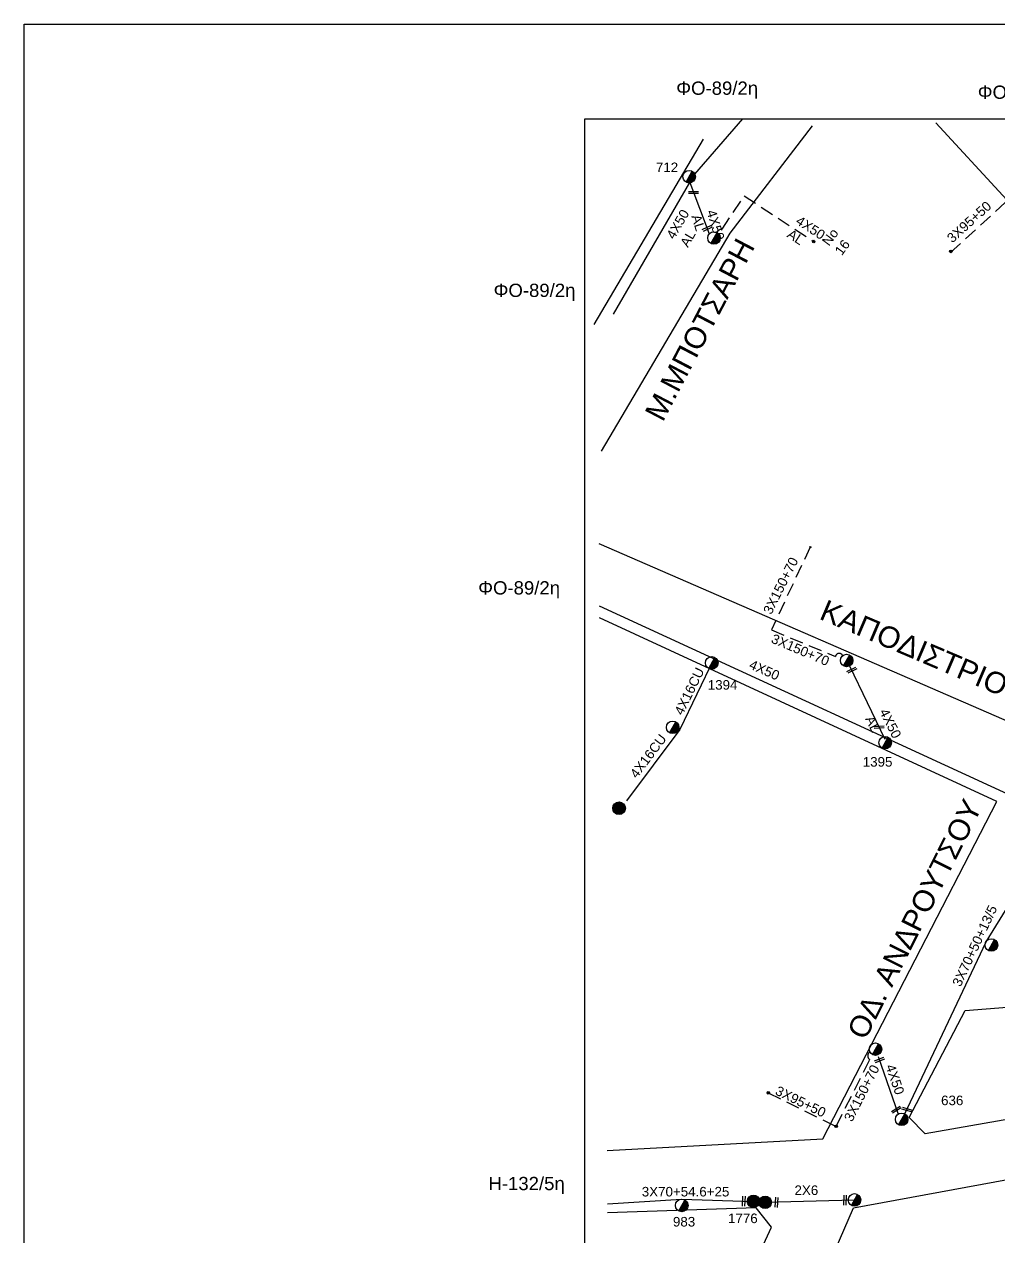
# Model space of a CAD drawing. Header units: millimetres. Extents: x 1421 to 7149, y 883 to 1925.
# Drawn here: x 4932.7 to 5116.2, y 1689 to 1917.4 of the extents above; entities that cross this region are included whole.
import ezdxf
from ezdxf.enums import TextEntityAlignment as Align

# ---------------------------------------------------------------- set-up
doc = ezdxf.new("R2010")
doc.units = ezdxf.units.MM
doc.linetypes.add('DASHED', pattern=[19.05, 12.7, -6.35])
for name, color, linetype in [('2x6', 7, 'SYN_LINE'), ('3x70+50+13_5', 7, 'Continuous'), ('Άγνωστα', 7, 'Continuous'), ('Γυμνά εναέρια ΧΤ (3Φ)   4x50CU', 7, 'Continuous'), ('Γυμνά εναέρια ΧΤ (3Φ) 4x50AL', 7, 'Continuous'), ('Καλωδια ΧΤ  3X95+50', 7, 'Continuous'), ('Καλώδια ΧΤ   3x150+70AL', 7, 'DASHED'), ('Μηχανική τομή', 7, 'Continuous'), ('Στύλος Ξύλινος', 7, 'Continuous'), ('Στύλος Ξύλινος @ 1', 7, 'Continuous'), ('Στύλος ΦΜ', 7, 'Continuous'), ('Στύλος ΦΜ @ 1', 7, 'Continuous'), ('Συνδέσεις', 7, 'Continuous'), ('Συνεστραμμένα ΧΤ   3x70+54.6+25 AL', 7, 'SYN_LINE'), ('Υπόβαθρο ΔΕΗ', 7, 'Continuous'), ('Υπόγεια καλώδια Παροχών ΧΤ   4x50AL', 7, 'DASHED')]:
    doc.layers.add(name, color=color, linetype=linetype)
doc.styles.add('arial', font='ARIAL.TTF')
doc.styles.get("Standard").update_dxf_attribs({"font": 'ARIAL.TTF'})
doc.linetypes.add('SYN_LINE', pattern='A,0.5,-0.0001,["/\\/\\/\\/",Standard,S=0.1,R=0,X=0,Y=-0.05],-0.25', length=0.7501)

# ---------------------------------------------------------------- blocks, each defined once
blk = doc.blocks.new('ΥΠΑΡΧΩΝ ΤΣΙΜΕΝΤΕΝΙΟΣ ΣΤΥΛΟΣ')
at = {"layer": 'Στύλος ΦΜ'}
blk.add_hatch(color=256, dxfattribs=at).paths.add_polyline_path([(-1.29, -2.28, 0.574793), (2.62, 0, 0.268822), (1.3, 2.27)])
blk.add_line((-1.29, -2.28), (1.3, 2.27), dxfattribs=at)
blk.add_circle((0, 0), 2.62, dxfattribs=at)
at = {"layer": 'Στύλος ΦΜ', "flags": 4}
for tag, p in [('ΑΡΙΘΜΟΣ', (-4.68, 8.05)), ('ΤΥΠΟΣ', (-4.91, 3.03))]:
    blk.add_attdef(tag, p, '', height=4, dxfattribs=at)
blk = doc.blocks.new('ΜΗΧΑΝΙΚΗ ΤΟΜΗ')
at = {"layer": 'Μηχανική τομή', "ltscale": 40}
for p, q in [((-3.67, 1.17), (3.91, 1.17)), ((3.91, -0.38), (-3.67, -0.38))]:
    blk.add_line(p, q, dxfattribs=at)
blk = doc.blocks.new('ΥΠΑΡΧΩΝ ΞΥΛΙΝΟΣ ΣΤΥΛΟΣ')
at = {"layer": 'Στύλος Ξύλινος'}
h = blk.add_hatch(color=256, dxfattribs=at)
h.paths.add_polyline_path([(-2.62, 0, 0.270008), (-1.29, -2.28), (1.3, 2.27, 0.576266)])
h.paths.add_polyline_path([(-1.29, -2.28, 0.574793), (2.62, 0, 0.268822), (1.3, 2.27)])
blk.add_line((-1.29, -2.28), (1.3, 2.27), dxfattribs=at)
blk.add_circle((0, 0), 2.62, dxfattribs=at)
at = {"layer": 'Στύλος Ξύλινος', "flags": 4}
for tag, p in [('ΑΡΙΘΜΟΣ', (-4.91, 8.6)), ('ΤΥΠΟΣ', (-4.85, 3.39))]:
    blk.add_attdef(tag, p, '', height=4, dxfattribs=at)
blk = doc.blocks.new('_ΣΥΝΔΕΣΗ')
at = {"layer": 'Συνδέσεις', "linetype": 'SYN_LINE', "ltscale": 40}
blk.add_hatch(color=256, dxfattribs=at).paths.add_polyline_path([(0.5, -0.01, 1), (-0.5, -0.01, 1)])
at = {"layer": 'Συνδέσεις'}
blk.add_circle((0, -0.01), 0.5, dxfattribs=at)

msp = doc.modelspace()

# ---------------------------------------------------------------- linework, layer by layer
at = {"lineweight": -3, "ltscale": 0.1}
for points in [[(4932.72, 1917.4), (7149.36, 1917.4), (7149.36, 887.4), (4932.72, 887.4)], [(5038.25, 1899.55), (6989.1, 1899.55), (6989.1, 911.99), (5038.25, 911.99)]]:
    msp.add_lwpolyline(points, close=True, dxfattribs=at)
at = {"layer": '2x6', "color": 1, "lineweight": -3, "ltscale": 15}
msp.add_lwpolyline([(5072.22, 1695.46), (5089.05, 1695.91)], dxfattribs=at)
at = {"layer": '3x70+50+13_5', "color": 27, "lineweight": -3, "ltscale": 0.2}
msp.add_lwpolyline([(5098.53, 1712.12), (5113.81, 1744.51), (5127.54, 1766.71)], dxfattribs=at)
at = {"layer": 'Γυμνά εναέρια ΧΤ (3Φ)   4x50CU', "color": 27, "lineweight": -3, "ltscale": 0.2}
msp.add_lwpolyline([(5093.51, 1722.9), (5097.25, 1712.05)], dxfattribs=at)
at = {"layer": 'Γυμνά εναέρια ΧΤ (3Φ) 4x50AL', "color": 1, "linetype": 'Continuous', "lineweight": -3, "ltscale": 0.2}
for points in [[(5058.98, 1889.15), (5068, 1899.55)], [(5043.7, 1862.75), (5058.05, 1887.57), (5061.69, 1877.9)]]:
    msp.add_lwpolyline(points, dxfattribs=at)
at = {"layer": 'Καλωδια ΧΤ  3X95+50', "color": 27, "linetype": 'DASHED', "lineweight": -3, "ltscale": 0.2}
msp.add_line((5072.81, 1716.08), (5085.59, 1709.77), dxfattribs=at)
at = {"layer": 'Καλωδια ΧΤ  3X95+50', "color": 85, "linetype": 'DASHED', "lineweight": -3, "ltscale": 0.2}
msp.add_lwpolyline([(5107.13, 1874.4), (5118.79, 1885.06)], dxfattribs=at)
at = {"layer": 'Καλωδια ΧΤ  3X95+50', "color": 1, "lineweight": -3, "ltscale": 0.2}
msp.add_lwpolyline([(5062.54, 1797.87), (5056.17, 1784.52), (5046.13, 1771.1)], dxfattribs=at)
at = {"layer": 'Καλώδια ΧΤ   3x150+70AL', "color": 1, "lineweight": -3, "ltscale": 0.2}
msp.add_lwpolyline([(5080.71, 1818.89), (5073.39, 1803.29), (5085.46, 1798.28, -0.745339), (5086.82, 1798.44)], format="xyb", dxfattribs=at)
at = {"layer": 'Καλώδια ΧΤ   3x150+70AL', "color": 27, "lineweight": -3, "ltscale": 0.2}
msp.add_lwpolyline([(5085.59, 1709.77), (5091.95, 1722.35, -0.582081), (5091.94, 1723.77)], format="xyb", dxfattribs=at)
at = {"layer": 'Συνεστραμμένα ΧΤ   3x70+54.6+25 AL', "color": 1, "linetype": 'SYN_LINE', "lineweight": -3, "ltscale": 15}
msp.add_lwpolyline([(5042.55, 1695.19), (5056.45, 1696.05), (5070.03, 1695.63)], dxfattribs=at)
at = {"layer": 'Υπόβαθρο ΔΕΗ', "lineweight": -3, "ltscale": 0.2}
for points in [[(5040.89, 1819.55), (5122.92, 1783.89), (5154.81, 1844.05), (5104.34, 1898.82)], [(5041.41, 1836.99), (5065.64, 1878.01), (5081.11, 1898.29)], [(5040.04, 1860.84), (5060.63, 1895.78)], [(5042.47, 1705.19), (5083.08, 1707.4), (5115.82, 1770.97), (5041.02, 1805.55)], [(5102.37, 1708.34), (5099.34, 1711.42), (5109.91, 1731.59), (5139.93, 1733.97), (5143.83, 1730.03), (5140.84, 1717.13), (5138.2, 1714.62), (5102.37, 1708.34)], [(5073.42, 1653.52), (5071.8, 1654.95), (5088.88, 1694.42), (5171.76, 1709.66), (5174.52, 1705.75), (5180.16, 1697.11), (5073.42, 1653.52)], [(5043.27, 1645.42), (5053.21, 1646.96), (5073.4, 1690.76), (5070.52, 1694.4), (5042.54, 1693.46)]]:
    msp.add_lwpolyline(points, dxfattribs=at)
at = {"layer": 'Υπόγεια καλώδια Παροχών ΧΤ   4x50AL', "color": 1, "linetype": 'Continuous', "lineweight": -3, "ltscale": 0.2}
msp.add_line((5094.85, 1782.66), (5088.16, 1796.47), dxfattribs=at)
at = {"layer": 'Υπόγεια καλώδια Παροχών ΧΤ   4x50AL', "color": 1, "linetype": 'DASHED', "lineweight": -3, "ltscale": 0.2}
msp.add_lwpolyline([(5063.17, 1878.16, -0.332773), (5064.11, 1878.79), (5064.11, 1878.79), (5068.28, 1885.06), (5081.14, 1876.61)], format="xyb", dxfattribs=at)
at = {"layer": 'Υπόγεια καλώδια Παροχών ΧΤ   4x50AL', "color": 1, "linetype": 'Continuous', "lineweight": -3, "ltscale": 0.2}
msp.add_lwpolyline([(5040.95, 1807.81), (5127.38, 1768.03)], dxfattribs=at)

# ---------------------------------------------------------------- block references
at = {"layer": 'Μηχανική τομή', "lineweight": -3, "xscale": 0.25, "yscale": 0.25, "zscale": 0.25}
msp.add_blockref('ΜΗΧΑΝΙΚΗ ΤΟΜΗ', (5058.71, 1885.6), dxfattribs=at)
at = {"layer": 'Μηχανική τομή', "lineweight": -3}
for p, xscale, yscale, zscale, rotation in [((5061.33, 1878.85), 0.2499999999999322, 0.2499999999999322, 0.2499999999999322, 24.75841792782587), ((5088.57, 1795.62), 0.2500000000001928, 0.2500000000001928, 0.2500000000001928, 25.76881608904262), ((5093.66, 1784.88), 0.2500000000001928, 0.2500000000001928, 0.2500000000001928, 3.877164991477434), ((5093.76, 1722.16), 0.2500000000000087, 0.2500000000000087, 0.2500000000000087, 20.54175070437817), ((5096.96, 1712.82), 0.2500000000001175, 0.2500000000001175, 0.2500000000001175, 31.41013239632445), ((5098.88, 1712.84), 0.2499999999999951, 0.2499999999999951, 0.2499999999999951, 343.7746482776496), ((5068.1, 1695.7), 0.2500000000003162, 0.2500000000003162, 0.2500000000003162, 267.3133913303783), ((5074.26, 1695.49), 0.2500000000003162, 0.2500000000003162, 0.2500000000003162, 267.3133913303783), ((5087.17, 1695.91), 0.2500000000003162, 0.2500000000003162, 0.2500000000003162, 267.3133913303783)]:
    msp.add_blockref('ΜΗΧΑΝΙΚΗ ΤΟΜΗ', p, dxfattribs=dict(at, xscale=xscale, yscale=yscale, zscale=zscale, rotation=rotation))
at = {"layer": 'Στύλος Ξύλινος @ 1', "lineweight": -3, "ltscale": 40, "xscale": 0.4499999999998181, "yscale": 0.4499999999998181, "zscale": 0.4499999999998181}
for p in [(5044.72, 1769.7), (5072.22, 1695.46)]:
    msp.add_blockref('ΥΠΑΡΧΩΝ ΞΥΛΙΝΟΣ ΣΤΥΛΟΣ', p, dxfattribs=at)
at = {"layer": 'Στύλος Ξύλινος @ 1', "lineweight": -3, "ltscale": 40}
ref = msp.add_blockref('ΥΠΑΡΧΩΝ ΞΥΛΙΝΟΣ ΣΤΥΛΟΣ', (5070.03, 1695.63), dxfattribs=dict(at, xscale=0.4499999999998181, yscale=0.4499999999998181, zscale=0.4499999999998181))
ref.add_attrib('ΑΡΙΘΜΟΣ', '1776', (5065.23, 1691.54), dxfattribs={"layer": 'Στύλος Ξύλινος', "height": 1.8, "flags": 4})
at = {"layer": 'Στύλος ΦΜ @ 1', "lineweight": -3, "ltscale": 40}
ref = msp.add_blockref('ΥΠΑΡΧΩΝ ΤΣΙΜΕΝΤΕΝΙΟΣ ΣΤΥΛΟΣ', (5057.91, 1888.67), dxfattribs=dict(at, xscale=0.4499999999998181, yscale=0.4499999999998181, zscale=0.4499999999998181))
ref.add_attrib('ΤΥΠΟΣ', '712', (5051.65, 1889.54), dxfattribs={"layer": 'Στύλος ΦΜ', "height": 1.8, "flags": 4})
at = {"layer": 'Στύλος ΦΜ @ 1', "lineweight": -3, "ltscale": 40, "xscale": 0.4499999999998181, "yscale": 0.4499999999998181, "zscale": 0.4499999999998181}
for p in [(5062.59, 1877.14), (5087.57, 1797.53), (5054.82, 1784.94), (5114.83, 1743.93), (5092.99, 1724.3), (5089.05, 1695.91)]:
    msp.add_blockref('ΥΠΑΡΧΩΝ ΤΣΙΜΕΝΤΕΝΙΟΣ ΣΤΥΛΟΣ', p, dxfattribs=at)
at = {"layer": 'Στύλος ΦΜ @ 1', "lineweight": -3, "ltscale": 40}
ref = msp.add_blockref('ΥΠΑΡΧΩΝ ΤΣΙΜΕΝΤΕΝΙΟΣ ΣΤΥΛΟΣ', (5062.17, 1797.08), dxfattribs=dict(at, xscale=0.4499999999998181, yscale=0.4499999999998181, zscale=0.4499999999998181))
ref.add_attrib('ΤΥΠΟΣ', '1394', (5061.42, 1792.04), dxfattribs={"layer": 'Στύλος ΦΜ', "height": 1.8, "flags": 4})
ref = msp.add_blockref('ΥΠΑΡΧΩΝ ΤΣΙΜΕΝΤΕΝΙΟΣ ΣΤΥΛΟΣ', (5094.83, 1782.04), dxfattribs=dict(at, xscale=0.4499999999998181, yscale=0.4499999999998181, zscale=0.4499999999998181))
ref.add_attrib('ΑΡΙΘΜΟΣ', '1395', (5090.6, 1777.54), dxfattribs={"layer": 'Στύλος ΦΜ', "height": 1.8, "flags": 4})
ref = msp.add_blockref('ΥΠΑΡΧΩΝ ΤΣΙΜΕΝΤΕΝΙΟΣ ΣΤΥΛΟΣ', (5097.94, 1711.09), dxfattribs=dict(at, xscale=0.4499999999998181, yscale=0.4499999999998181, zscale=0.4499999999998181))
ref.add_attrib('ΑΡΙΘΜΟΣ', '636', (5105.35, 1713.76), dxfattribs={"layer": 'Στύλος ΦΜ', "height": 1.8, "flags": 4})
ref = msp.add_blockref('ΥΠΑΡΧΩΝ ΤΣΙΜΕΝΤΕΝΙΟΣ ΣΤΥΛΟΣ', (5056.52, 1694.87), dxfattribs=dict(at, xscale=0.4499999999998181, yscale=0.4499999999998181, zscale=0.4499999999998181))
ref.add_attrib('ΑΡΙΘΜΟΣ', '983', (5054.86, 1690.9), dxfattribs={"layer": 'Στύλος ΦΜ', "height": 1.8, "flags": 4})
at = {"layer": 'Συνδέσεις', "lineweight": -3}
for p, xscale, yscale, zscale in [((5081.36, 1876.46), 0.4777242751392805, 0.4777242751392805, 0.4777242751392805), ((5107.19, 1874.61), 0.4777242751392805, 0.4777242751392805, 0.4777242751392805), ((5080.71, 1818.89), 0.25, 0.25, 0.25), ((5072.82, 1716.09), 0.4777242751392805, 0.4777242751392805, 0.4777242751392805), ((5085.59, 1709.78), 0.4777242751392805, 0.4777242751392805, 0.4777242751392805)]:
    msp.add_blockref('_ΣΥΝΔΕΣΗ', p, dxfattribs=dict(at, xscale=xscale, yscale=yscale, zscale=zscale))

# ---------------------------------------------------------------- texts
at = {"lineweight": -3, "ltscale": 40, "char_height": 4, "width": 64.8866, "attachment_point": 1, "style": 'arial'}
for s, insert, rotation in [('M.MΠΟΤΣΑΡΗ', (5049.41, 1844.17), 62.3199), ('ΚΑΠΟΔΙΣΤΡΙΟΥ', (5083.78, 1809.12), 336.937), ('ΟΔ. ΑΝΔΡΟΥΤΣΟΥ', (5087.51, 1727.62), 63.4134)]:
    msp.add_mtext(s, dxfattribs=dict(at, insert=insert, rotation=rotation))
at = {"layer": 'Άγνωστα', "lineweight": -3, "ltscale": 0.1}
for s, p in [('ΦO-89/2η', (5063.19, 1905.36)), ('ΦO-89/6η', (5119.96, 1904.6)), ('ΦO-89/2η', (5028.8, 1867.27)), ('ΦO-89/2η', (5025.9, 1811.22)), ('H-132/5η', (5027.31, 1699))]:
    msp.add_text(s, height=2.5, dxfattribs=at).set_placement(p, align=Align.MIDDLE_CENTER)
at = {"layer": 'Άγνωστα', "color": 7, "lineweight": -3}
note = msp.add_mtext_dynamic_manual_height_columns('4X50  ', width=1.8, gutter_width=5, heights=[0.0453, 0], dxfattribs=dict(at, insert=(5050.12, 1871.75), char_height=1.8, attachment_point=1, rotation=60))
for column, words in zip(note.columns.linked_columns, ['AL']):
    column.text = words
at = {"layer": 'Άγνωστα', "color": 7, "lineweight": -3, "char_height": 1.8, "attachment_point": 1}
for s, insert, width, rotation in [('3X95+50  ', (5106.26, 1877.44), 11.0807, 42.0416), ('4X16CU', (5055.05, 1787.87), 1.8, 64), ('4X50  ', (5069.77, 1797.76), 1.8, 336.1521), ('4X16CU', (5046.62, 1776.27), 1.8, 53), ('3X70+50+13/5', (5107.38, 1736.69), 1.8, 65), ('3X150+70', (5086.98, 1711.3), 1.8, 63), ('4X50', (5096.59, 1721.68), 1.8, 289), ('3X95+50', (5074.76, 1717.47), 1.8, 334)]:
    msp.add_mtext(s, dxfattribs=dict(at, insert=insert, width=width, rotation=rotation))
at = {"layer": 'Άγνωστα', "color": 7, "lineweight": -3}
note = msp.add_mtext_dynamic_manual_height_columns('4X50  ', width=1.8, gutter_width=5, heights=[0.0453, 0], dxfattribs=dict(at, insert=(5060.88, 1889.14), char_height=1.8, attachment_point=1, rotation=287.2329))
for column, words in zip(note.columns.linked_columns, ['AL']):
    column.text = words
note = msp.add_mtext_dynamic_manual_height_columns('4X50  ', width=1.8, gutter_width=5, heights=[0.0453, 0], dxfattribs=dict(at, insert=(5073.1, 1885.13), char_height=1.8, attachment_point=1, rotation=327))
for column, words in zip(note.columns.linked_columns, ['AL']):
    column.text = words
note = msp.add_mtext_dynamic_manual_height_columns('No ', width=1.8, gutter_width=1.88, heights=[0.0453, 0], dxfattribs=dict(at, insert=(5080.6, 1873.6), char_height=1.8, attachment_point=1, rotation=53.504))
for column, words in zip(note.columns.linked_columns, ['16']):
    column.text = words
note = msp.add_mtext_dynamic_manual_height_columns('4X50  ', width=1.8, gutter_width=5, heights=[0.0453, 0], dxfattribs=dict(at, insert=(5092.21, 1794.77), char_height=1.8, attachment_point=1, rotation=296.8928))
for column, words in zip(note.columns.linked_columns, ['AL']):
    column.text = words
at = {"layer": 'Άγνωστα', "color": 7, "lineweight": -3, "char_height": 1.8, "width": 1.8, "attachment_point": 1}
for s, insert in [('3X70+54.6+25', (5048.99, 1698.36)), ('2X6', (5077.75, 1698.63))]:
    msp.add_mtext(s, dxfattribs=dict(at, insert=insert))
at = {"layer": 'Καλώδια ΧΤ   3x150+70AL', "lineweight": -3, "ltscale": 0.2, "char_height": 1.8, "width": 1.8, "attachment_point": 1}
for insert, rotation in [((5071.76, 1806.87), 63.4707), ((5073.9, 1802.62), 337)]:
    msp.add_mtext('3X150+70', dxfattribs=dict(at, insert=insert, rotation=rotation))

doc.saveas('drawing.dxf')
